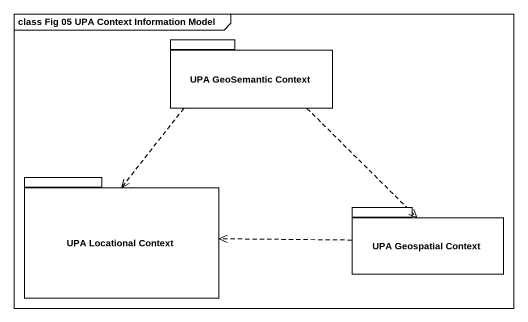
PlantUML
@startuml
mainframe class Fig 05 UPA Context Information Model
package "UPA GeoSemantic Context" as UPA_GeoSemantic_Context {
}
package "UPA Locational Context" as UPA_Locational_Context {
}
package "UPA Geospatial Context" as UPA_Geospatial_Context {
}
UPA_GeoSemantic_Context ..> UPA_Locational_Context
UPA_GeoSemantic_Context ..> UPA_Geospatial_Context
UPA_Geospatial_Context .left.> UPA_Locational_Context
@enduml
